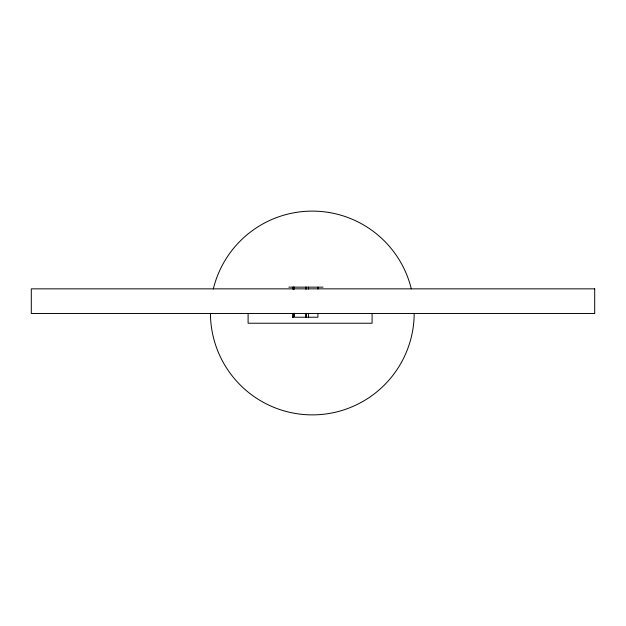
<?xml version="1.0" encoding="UTF-8"?>
<svg xmlns="http://www.w3.org/2000/svg" width="626" height="626" viewBox="0 0 626 626"><rect width="100%" height="100%" fill="white"/><g stroke="black" fill="none" stroke-linecap="round" stroke-linejoin="round"><path stroke-width="0.94" d="M288.829 287.146L323.047 287.146M292.514 317.225L293.743 317.225M372.094 313.524L372.094 323.235L248.099 323.235L248.099 313.524M317.906 287.146L317.906 289.087M317.906 313.344L317.906 317.225L294.525 317.225L294.525 313.344M308.469 287.146L308.469 289.087M308.469 313.344L308.469 317.225M306.224 287.146L306.224 289.087M306.224 313.344L306.224 317.225M305.817 287.146L305.817 289.087M305.817 313.344L305.817 317.225M294.525 287.146L294.525 289.087M293.359 287.146L293.359 289.087M293.359 313.344L293.359 317.225M293.195 287.146L293.195 289.087M293.195 313.344L293.195 317.225M292.999 287.146L292.999 289.087M292.999 313.344L292.999 317.225M414.193 313.399A101.874 101.874 0 0 1 312.397 414.874A101.874 101.874 0 0 1 210.446 313.556M213.302 289.024A101.874 101.874 0 0 1 411.298 288.876M594.7 288.852L31.3 288.852L31.3 313.501L594.7 313.501L594.7 288.852"/></g></svg>
